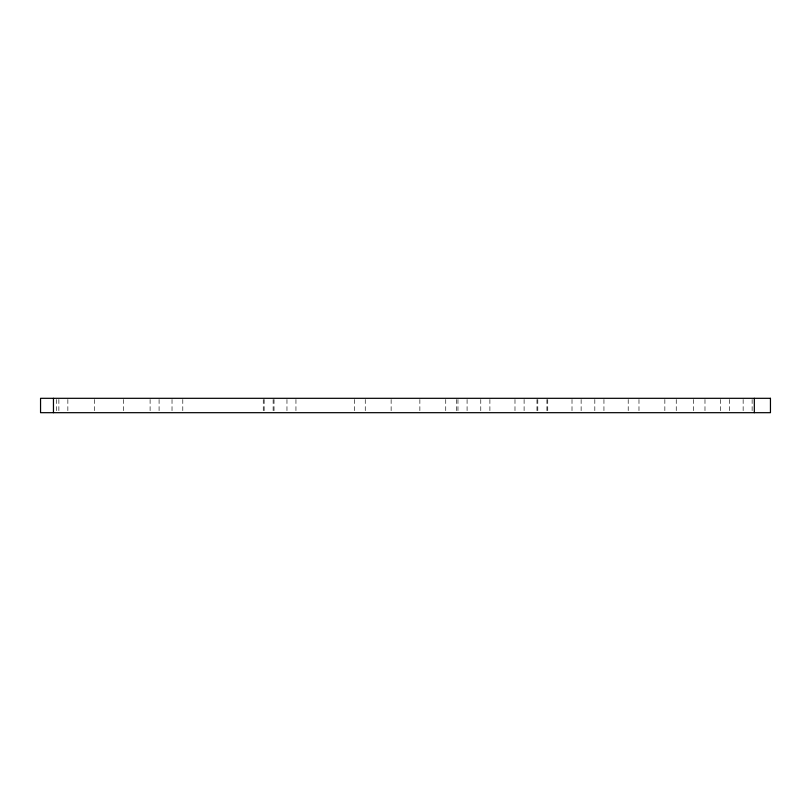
<?xml version="1.0" encoding="UTF-8"?>
<svg xmlns="http://www.w3.org/2000/svg" width="811" height="811" viewBox="0 0 811 811"><rect width="100%" height="100%" fill="white"/><g stroke="black" fill="none" stroke-linecap="round" stroke-linejoin="round"><path stroke-width="0.61" stroke-dasharray="4.05 3.04" d="M752.132 399.509L752.132 412.687M743.15 399.509L743.15 412.687M729.322 399.509L729.322 412.687M720.34 399.509L720.34 412.687M704.982 399.509L704.982 412.687M693.577 399.509L693.577 412.687M676.252 399.509L676.252 412.687M664.848 399.509L664.848 412.687M638.977 399.509L638.977 412.687M628.211 399.509L628.211 412.687M603.942 399.509L603.942 412.687M594.818 399.509L594.818 412.687M581.132 399.509L581.132 412.687M572.008 399.509L572.008 412.687M547.739 399.509L547.739 412.687M546.918 399.509L546.918 412.687M537.794 399.509L537.794 412.687M536.973 399.509L536.973 412.687M524.109 399.509L524.109 412.687M514.985 399.509L514.985 412.687M489.895 399.509L489.895 412.687M480.771 399.509L480.771 412.687M467.085 399.509L467.085 412.687M457.962 399.509L457.962 412.687M456.502 399.509L456.502 412.687M445.736 399.509L445.736 412.687M419.865 399.509L419.865 412.687M391.135 399.509L391.135 412.687M365.264 399.509L365.264 412.687M354.498 399.509L354.498 412.687M295.944 399.509L295.944 412.687M286.962 399.509L286.962 412.687M274.027 399.509L274.027 412.687M273.135 399.509L273.135 412.687M264.153 399.509L264.153 412.687M263.261 399.509L263.261 412.687M182.789 399.509L182.789 412.687M172.023 399.509L172.023 412.687M159.088 399.509L159.088 412.687M150.106 399.509L150.106 412.687M123.343 399.509L123.343 412.687M94.613 399.509L94.613 412.687M67.85 399.509L67.85 412.687M58.868 399.509L58.868 412.687M56.679 399.509L56.679 411.491"/><path stroke-width="1.22" d="M754.321 398.313L754.321 412.687M53.455 398.313L53.455 412.687M770.45 398.313L40.55 398.313L40.55 412.687L770.45 412.687L770.45 398.313"/></g></svg>
